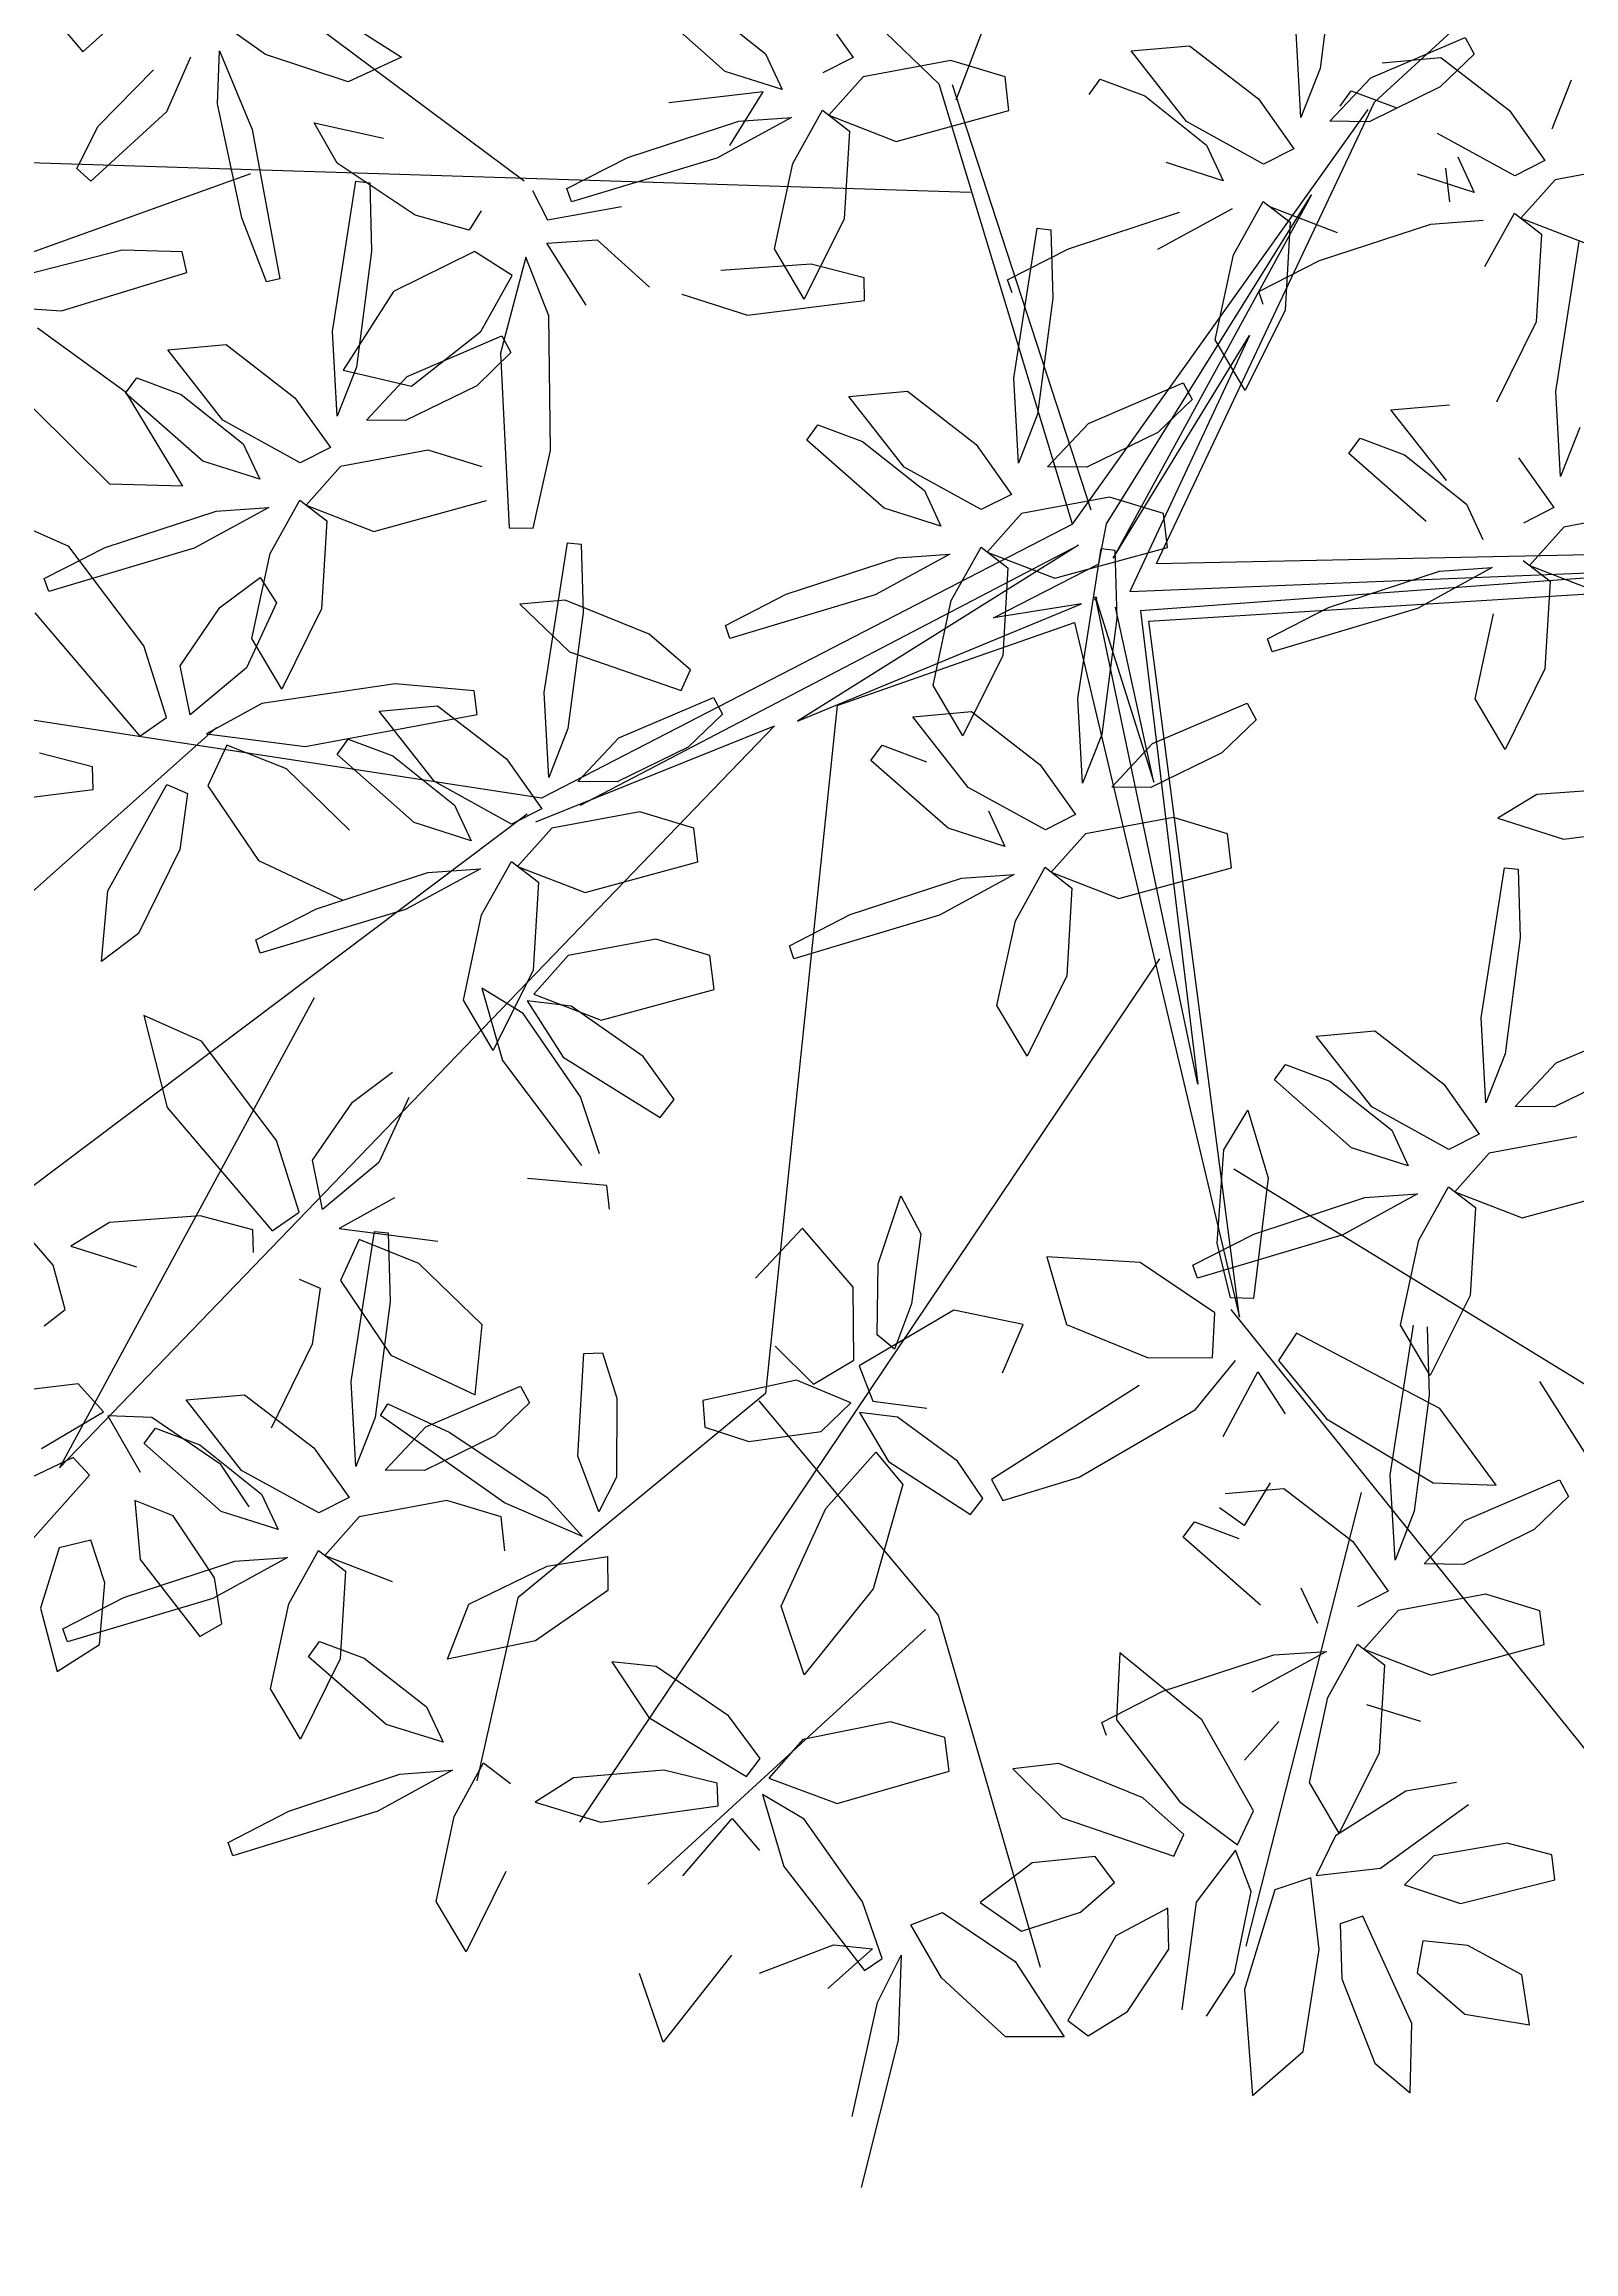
# Model space of a CAD drawing. Header units: inches. Extents: x -9985691 to 3643, y -3270716 to 4788.
# Drawn here: x -4987225.52 to -4987205.93, y -3264648.89 to -3264620.62 of the extents above; entities that cross this region are included whole.
import ezdxf

# ---------------------------------------------------------------- set-up
doc = ezdxf.new("R2010")
doc.units = ezdxf.units.IN
doc.header["$LTSCALE"] = 2
doc.header["$MEASUREMENT"] = 0
doc.header["$PDMODE"] = 34
doc.layers.get('0').update_dxf_attribs({"linetype": 'CONTINUOUS'})
doc.layers.get('DEFPOINTS').update_dxf_attribs({"color": 141, "linetype": 'CONTINUOUS'})
doc.layers.add('plants', color=105, linetype='CONTINUOUS', lineweight=18)
doc.styles.add('ROMANS', font='Romans.shx', dxfattribs={"width": 0.8})
doc.styles.get("Standard").update_dxf_attribs({"font": 'ARIALN.TTF'})
doc.dimstyles.new('8 SCALE', dxfattribs={"dimscale": 0, "dimtxt": 7, "dimasz": 6, "dimexe": 6, "dimexo": 2, "dimgap": 2, "dimtad": 1, "dimdec": 0, "dimzin": 0, "dimdsep": 46, "dimlunit": 4, "dimtxsty": 'ROMANS', "dimblk": 'DOTSMALL', "dimcen": 0, "dimdle": 7, "dimclrd": 8, "dimclre": 8, "dimclrt": 3, "dimadec": 0, "dimazin": 0, "dimtfac": 1, "dimtdec": 0, "dimtofl": 0, "dimtmove": 2, "dimatfit": 3, "dimfxl": 6, "dimfxlon": 1, "dimtolj": 1, "dimtzin": 0, "dimarcsym": 0})

# ---------------------------------------------------------------- blocks, each defined once
blk = doc.blocks.new('_DOTSMALL')
at = {"color": 0, "linetype": 'ByBlock', "const_width": 0.5}
blk.add_lwpolyline([(-0.0625, 0, 1), (0.0625, 0, 1)], format="xyb", close=True, dxfattribs=at)
blk = doc.blocks.new('*D550')
at = {"color": 8, "lineweight": -2, "ltscale": 0.5, "transparency": 16777216}
for p, q in [((-4987182.665, -3264591.027), (-4987183.771, -3264579.078)), ((-4987176.248, -3264584.407), (-4987526.772, -3264616.858)), ((-4987519.249, -3264622.187), (-4987520.355, -3264610.238))]:
    blk.add_line(p, q, dxfattribs=at)
at = {"layer": 'DEFPOINTS', "color": 0, "ltscale": 0.5, "transparency": 16777216}
for p in [(-4987181.916, -3264599.121), (-4987519.802, -3264616.212), (-4987518.5, -3264630.281)]:
    blk.add_point(p, dxfattribs=at)
at = {"color": 8, "lineweight": -2, "ltscale": 0.5, "transparency": 16777216, "xscale": 6, "yscale": 6, "zscale": 6}
for p, rotation in [((-4987183.218, -3264585.052), 5.289234479623595), ((-4987519.802, -3264616.212), 185.2892344796236)]:
    blk.add_blockref('_DOTSMALL', p, dxfattribs=dict(at, rotation=rotation))
at = {"color": 3, "ltscale": 0.5, "transparency": 16777216, "insert": (-4987352.079, -3264594.492), "char_height": 7, "attachment_point": 5, "rotation": 5.2892, "style": 'ROMANS'}
blk.add_mtext('\\A1;28\'-2"', dxfattribs=at)
blk = doc.blocks.new('Planta(planta)002')
at = {"color": 44}
for p, q in [((-0.2062, 0.2771), (-0.1155, 0.7575)), ((-0.1796, 0.482), (-0.2489, 0.7319)), ((-0.265, 0.3283), (-0.3237, 0.6998)), ((-0.2917, 0.45), (-0.5212, 0.5717)), ((-0.4998, 0.3219), (-0.6066, 0.4949)), ((-0.265, 0.3347), (-0.0127, 0.0381)), ((-0.0408, 0.008), (-0.265, 0.3347)), ((-0.5105, 0.3219), (-0.7187, 0.3027)), ((-0.4785, 0.1682), (-0.4998, 0.3219)), ((-0.0127, 0.0381), (0.2261, 0.2707)), ((0.231, 0.2617), (-0.0114, 0.0308)), ((-0.0076, 0.0192), (0.231, 0.2617)), ((0.0139, 0.0198), (0.2426, 0.2618)), ((-0.1475, 0.1682), (-0.7187, 0.2514)), ((-0.1847, 0.2308), (-0.0231, 0.0078)), ((-0.0114, 0.0308), (-0.1847, 0.2308)), ((-0.6493, 0.1425), (-0.74, 0.1938)), ((-0.4731, 0.1682), (-0.6493, 0.1425)), ((-0.1635, -0.0586), (-0.4731, 0.1682)), ((-0.077, 0.1001), (-0.0192, 0.0192)), ((-0.0231, 0.0078), (-0.077, 0.1001)), ((0.1424, -0.027), (-0.0076, 0.0192)), ((0.0139, 0.0198), (0.2849, -0.0624)), ((-0.1847, -0.0692), (-0.0306, 0.0039)), ((-0.1635, -0.0586), (-0.0408, 0.008)), ((-0.0306, 0.0039), (-0.0692, -0.027)), ((0.2233, -0.0539), (0, 0)), ((0, 0), (0.1424, -0.027)), ((-0.0692, -0.027), (-0.0076, -0.0039)), ((-0.0076, -0.0039), (0.0116, -0.0155)), ((-0.3001, -0.1271), (-0.0076, -0.0192)), ((-0.0076, -0.0192), (-0.1847, -0.0692)), ((0.0116, -0.0155), (0.2233, -0.0539)), ((-0.0011, -0.0294), (-0.3118, -0.1458)), ((-0.0011, -0.0294), (0.2795, -0.0624)), ((-0.0011, -0.0294), (0.13, -0.2482)), ((0.0116, -0.027), (0.1348, -0.2425)), ((0.2849, -0.0624), (0.4984, -0.0432)), ((-0.7667, -0.0945), (-0.1951, -0.0769)), ((-0.3237, -0.1393), (-0.1951, -0.0769)), ((-0.4785, -0.1649), (-0.7667, -0.0945)), ((-0.3237, -0.1457), (-0.724, -0.2226)), ((-0.3118, -0.1458), (-0.5532, -0.5108)), ((0.0972, -0.1949), (-0.3077, -0.671)), ((0.13, -0.2354), (0.6211, -0.4276)), ((0.13, -0.2482), (0.1461, -0.7414)), ((-0.4038, -0.3058), (-0.7027, -0.3379)), ((-0.0644, -0.3828), (-0.0995, -0.7478)), ((-0.1635, -0.498), (-0.4038, -0.6261))]:
    blk.add_line(p, q, dxfattribs=at)
at = {"color": 60}
for p, q in [((-0.4676, 0.6872), (-0.4478, 0.7177)), ((-0.4478, 0.7177), (-0.4302, 0.696)), ((-0.5213, 0.6684), (-0.5203, 0.6939)), ((-0.5203, 0.6939), (-0.4912, 0.6689)), ((-0.4684, 0.6521), (-0.4676, 0.6872)), ((-0.4302, 0.696), (-0.4382, 0.6627)), ((-0.4237, 0.6441), (-0.3788, 0.6742)), ((-0.3788, 0.6742), (-0.3696, 0.6636)), ((-0.4989, 0.6233), (-0.5213, 0.6684)), ((-0.4912, 0.6689), (-0.4653, 0.6086)), ((-0.4382, 0.6627), (-0.4531, 0.6426)), ((-0.3696, 0.6636), (-0.3814, 0.6408)), ((-0.4531, 0.6426), (-0.4684, 0.6521)), ((-0.4369, 0.6141), (-0.4237, 0.6441)), ((-0.3814, 0.6408), (-0.4141, 0.6153)), ((-0.5802, 0.63), (-0.5432, 0.6346)), ((-0.5396, 0.5873), (-0.5802, 0.63)), ((-0.5432, 0.6346), (-0.4952, 0.6031)), ((-0.4769, 0.6022), (-0.4989, 0.6233)), ((-0.4141, 0.6153), (-0.4369, 0.6141)), ((-0.4952, 0.6031), (-0.4689, 0.5729)), ((-0.4653, 0.6086), (-0.4769, 0.6022)), ((-0.439, 0.5981), (-0.38, 0.6106)), ((-0.466, 0.5742), (-0.439, 0.5981)), ((-0.3755, 0.5973), (-0.3979, 0.5798)), ((-0.5647, 0.5815), (-0.5366, 0.5772)), ((-0.4872, 0.5626), (-0.5396, 0.5873)), ((-0.5366, 0.5772), (-0.4969, 0.5535)), ((-0.3979, 0.5798), (-0.4425, 0.5674)), ((-0.3407, 0.547), (-0.286, 0.5819)), ((-0.286, 0.5819), (-0.2737, 0.5677)), ((-0.5216, 0.5349), (-0.5713, 0.5691)), ((-0.4689, 0.5729), (-0.4872, 0.5626)), ((-0.4425, 0.5674), (-0.466, 0.5742)), ((-0.4399, 0.568), (-0.4302, 0.5369)), ((-0.392, 0.5545), (-0.4399, 0.568)), ((-0.2737, 0.5677), (-0.287, 0.5393)), ((-0.4969, 0.5535), (-0.4857, 0.5317)), ((-0.3539, 0.5239), (-0.392, 0.5545)), ((-0.3637, 0.5599), (-0.377, 0.5315)), ((-0.6182, 0.5262), (-0.6169, 0.5402)), ((-0.6169, 0.5402), (-0.5922, 0.5473)), ((-0.5922, 0.5473), (-0.5512, 0.5411)), ((-0.5512, 0.5411), (-0.5347, 0.5254)), ((-0.3551, 0.5095), (-0.3407, 0.547)), ((-0.287, 0.5393), (-0.3265, 0.5093)), ((-0.6263, 0.5307), (-0.6482, 0.5066)), ((-0.6136, 0.4826), (-0.6263, 0.5307)), ((-0.4857, 0.5317), (-0.5216, 0.5349)), ((-0.4865, 0.4907), (-0.4827, 0.5305)), ((-0.4827, 0.5305), (-0.4627, 0.5244)), ((-0.4302, 0.5369), (-0.3884, 0.5128)), ((-0.2424, 0.5351), (-0.2832, 0.5189)), ((-0.2645, 0.5032), (-0.2126, 0.527)), ((-0.2161, 0.5369), (-0.2424, 0.5351)), ((-0.2126, 0.527), (-0.2161, 0.5369)), ((-0.5655, 0.5143), (-0.6182, 0.5262)), ((-0.5347, 0.5254), (-0.5655, 0.5143)), ((-0.4627, 0.5244), (-0.4445, 0.4693)), ((-0.3554, 0.5051), (-0.3539, 0.5239)), ((-0.2832, 0.5189), (-0.2976, 0.5026)), ((-0.6896, 0.4637), (-0.7639, 0.5035)), ((-0.6482, 0.5066), (-0.6477, 0.4583)), ((-0.537, 0.4483), (-0.5111, 0.5086)), ((-0.5111, 0.5086), (-0.4985, 0.5046)), ((-0.4985, 0.5046), (-0.4987, 0.4741)), ((-0.3884, 0.5128), (-0.3554, 0.5051)), ((-0.3265, 0.5093), (-0.3551, 0.5095)), ((-0.2976, 0.5026), (-0.2645, 0.5032)), ((-0.2609, 0.476), (-0.2384, 0.5028)), ((-0.2384, 0.5028), (-0.2279, 0.4512)), ((-0.5987, 0.4739), (-0.569, 0.491)), ((-0.569, 0.491), (-0.5441, 0.494)), ((-0.5441, 0.494), (-0.5406, 0.4764)), ((-0.4764, 0.4342), (-0.4865, 0.4907)), ((-0.4165, 0.5016), (-0.4452, 0.5018)), ((-0.37, 0.495), (-0.4145, 0.4795)), ((-0.3911, 0.4747), (-0.37, 0.495)), ((-0.3223, 0.498), (-0.34, 0.4912)), ((-0.315, 0.4649), (-0.3223, 0.498)), ((-0.6205, 0.4343), (-0.6136, 0.4826)), ((-0.3534, 0.4607), (-0.3618, 0.4808)), ((-0.3069, 0.4892), (-0.2738, 0.4556)), ((-0.2796, 0.4788), (-0.3069, 0.4892)), ((-0.2263, 0.4418), (-0.2796, 0.4788)), ((-0.7381, 0.4732), (-0.6817, 0.4412)), ((-0.6023, 0.4462), (-0.5987, 0.4739)), ((-0.5406, 0.4764), (-0.5666, 0.4528)), ((-0.4987, 0.4741), (-0.5159, 0.4268)), ((-0.4445, 0.4693), (-0.4476, 0.4105)), ((-0.4474, 0.4426), (-0.3911, 0.4747)), ((-0.2744, 0.4083), (-0.2609, 0.476)), ((-0.6535, 0.4333), (-0.6896, 0.4637)), ((-0.6477, 0.4583), (-0.6374, 0.426)), ((-0.3189, 0.4167), (-0.315, 0.4649)), ((-0.2738, 0.4556), (-0.2034, 0.4093)), ((-0.6817, 0.4412), (-0.6535, 0.4333)), ((-0.5666, 0.4528), (-0.6023, 0.4462)), ((-0.5352, 0.4099), (-0.537, 0.4483)), ((-0.4829, 0.4291), (-0.4474, 0.4426)), ((-0.3756, 0.4506), (-0.3764, 0.3935)), ((-0.2279, 0.4512), (-0.2503, 0.3642)), ((-0.1989, 0.4155), (-0.2263, 0.4418)), ((-0.1187, 0.414), (-0.0641, 0.449)), ((-0.6374, 0.426), (-0.6205, 0.4343)), ((-0.4866, 0.4359), (-0.4829, 0.4291)), ((-0.4476, 0.4105), (-0.4764, 0.4342)), ((-0.2179, 0.435), (-0.2083, 0.4039)), ((-0.17, 0.4215), (-0.2179, 0.435)), ((-0.6616, 0.4191), (-0.6945, 0.4155)), ((-0.6745, 0.4016), (-0.6616, 0.4191)), ((-0.6734, 0.4238), (-0.6619, 0.4268)), ((-0.6607, 0.3521), (-0.6734, 0.4238)), ((-0.6619, 0.4268), (-0.6459, 0.3975)), ((-0.5159, 0.4268), (-0.5352, 0.4099)), ((-0.3659, 0.3924), (-0.3562, 0.417)), ((-0.3428, 0.3946), (-0.3189, 0.4167)), ((-0.1319, 0.3909), (-0.17, 0.4215)), ((-0.349, 0.4143), (-0.3509, 0.3976)), ((-0.3217, 0.409), (-0.349, 0.4143)), ((-0.2683, 0.3669), (-0.2744, 0.4083)), ((-0.1332, 0.3765), (-0.1187, 0.414)), ((-0.0651, 0.4063), (-0.1045, 0.3763)), ((-0.7136, 0.3817), (-0.6745, 0.4016)), ((-0.6459, 0.3975), (-0.6337, 0.3428)), ((-0.3764, 0.3935), (-0.3659, 0.3924)), ((-0.2083, 0.4039), (-0.1665, 0.3798)), ((-0.615, 0.3504), (-0.5599, 0.3845)), ((-0.5599, 0.3845), (-0.5477, 0.3701)), ((-0.2807, 0.3626), (-0.2877, 0.3896)), ((-0.1665, 0.3798), (-0.1334, 0.3721)), ((-0.1334, 0.3721), (-0.1319, 0.3909)), ((-0.0612, 0.3859), (-0.0757, 0.3696)), ((-0.7779, 0.3679), (-0.7585, 0.3326)), ((-0.7166, 0.3635), (-0.7779, 0.3679)), ((-0.5477, 0.3701), (-0.5615, 0.3419)), ((-0.3202, 0.3724), (-0.2807, 0.3626)), ((-0.1045, 0.3763), (-0.1332, 0.3765)), ((-0.2503, 0.3642), (-0.2683, 0.3669)), ((-0.148, 0.362), (-0.1926, 0.3465)), ((-0.1691, 0.3417), (-0.148, 0.362)), ((-0.118, 0.3583), (-0.1292, 0.3107)), ((-0.1004, 0.365), (-0.118, 0.3583)), ((-0.0931, 0.3319), (-0.1004, 0.365)), ((-0.085, 0.3562), (-0.0518, 0.3226)), ((-0.0576, 0.3459), (-0.085, 0.3562)), ((-0.6391, 0.3163), (-0.6607, 0.3521)), ((-0.63, 0.313), (-0.615, 0.3504)), ((-0.3906, 0.3284), (-0.3194, 0.351)), ((-0.3194, 0.351), (-0.2843, 0.3491)), ((-0.1926, 0.3465), (-0.2647, 0.3029)), ((-0.1399, 0.3478), (-0.1536, 0.3176)), ((-0.1314, 0.3277), (-0.1399, 0.3478)), ((-0.0044, 0.3088), (-0.0576, 0.3459)), ((-0.6603, 0.3129), (-0.6631, 0.336)), ((-0.6337, 0.3428), (-0.6391, 0.3163)), ((-0.5615, 0.3419), (-0.6014, 0.3124)), ((-0.3158, 0.3123), (-0.2917, 0.3387)), ((-0.2917, 0.3387), (-0.2724, 0.3229)), ((-0.2522, 0.3335), (-0.2604, 0.3239)), ((-0.1969, 0.2946), (-0.2522, 0.3335)), ((-0.2255, 0.3096), (-0.1691, 0.3417)), ((-0.0969, 0.2837), (-0.0931, 0.3319)), ((-0.4285, 0.3057), (-0.3906, 0.3284)), ((-0.3305, 0.3189), (-0.4241, 0.2932)), ((-0.2724, 0.3229), (-0.2795, 0.2734)), ((-0.2604, 0.3239), (-0.2429, 0.298)), ((-0.1343, 0.284), (-0.1314, 0.3277)), ((-0.7021, 0.3139), (-0.6603, 0.3129)), ((-0.6014, 0.3124), (-0.63, 0.313)), ((-0.3324, 0.2663), (-0.3158, 0.3123)), ((-0.261, 0.2961), (-0.2255, 0.3096)), ((0.0231, 0.2825), (-0.0044, 0.3088)), ((-0.7106, 0.2602), (-0.6603, 0.3023)), ((-0.6603, 0.3023), (-0.6514, 0.2935)), ((-0.6498, 0.241), (-0.6376, 0.3032)), ((-0.6376, 0.3032), (-0.6251, 0.302)), ((-0.6251, 0.302), (-0.6193, 0.2731)), ((-0.4552, 0.2442), (-0.4464, 0.2975)), ((-0.4464, 0.2975), (-0.4352, 0.2968)), ((-0.4352, 0.2968), (-0.4292, 0.2724)), ((-0.4241, 0.2932), (-0.4285, 0.3057)), ((-0.2647, 0.3029), (-0.261, 0.2961)), ((-0.2429, 0.298), (-0.202, 0.266)), ((-0.1767, 0.261), (-0.1969, 0.2946)), ((-0.6514, 0.2935), (-0.6658, 0.2668)), ((-0.5744, 0.2889), (-0.5546, 0.2539)), ((-0.5132, 0.2853), (-0.5744, 0.2889)), ((-0.4592, 0.2586), (-0.5132, 0.2853)), ((-0.6193, 0.2731), (-0.6261, 0.2249)), ((-0.4292, 0.2724), (-0.4336, 0.2312)), ((-0.2795, 0.2734), (-0.312, 0.2331)), ((-0.7269, 0.2257), (-0.7106, 0.2602)), ((-0.6658, 0.2668), (-0.7026, 0.2324)), ((-0.4561, 0.2355), (-0.4592, 0.2586)), ((-0.3762, 0.258), (-0.3487, 0.2484)), ((-0.312, 0.2331), (-0.3324, 0.2663)), ((-0.202, 0.266), (-0.1767, 0.261)), ((-0.8142, 0.2532), (-0.8047, 0.222)), ((-0.7664, 0.2394), (-0.8142, 0.2532)), ((-0.5546, 0.2539), (-0.4979, 0.2359)), ((-0.3487, 0.2484), (-0.3686, 0.2146)), ((-0.6406, 0.205), (-0.6498, 0.241)), ((-0.4979, 0.2359), (-0.4561, 0.2355)), ((-0.4459, 0.2139), (-0.4552, 0.2442)), ((-0.4363, 0.2152), (-0.4189, 0.24)), ((-0.8047, 0.222), (-0.7631, 0.1977)), ((-0.7026, 0.2324), (-0.7269, 0.2257)), ((-0.6261, 0.2249), (-0.6406, 0.205)), ((-0.4336, 0.2312), (-0.4459, 0.2139)), ((-0.7301, 0.1898), (-0.7285, 0.2086)), ((-0.4268, 0.1965), (-0.4363, 0.2152)), ((-0.3686, 0.2146), (-0.4268, 0.1965)), ((-0.7631, 0.1977), (-0.7301, 0.1898)), ((-0.4991, 0.1792), (-0.468, 0.2052)), ((-0.468, 0.2052), (-0.4451, 0.2067)), ((-0.4451, 0.2067), (-0.4561, 0.176)), ((-0.4068, 0.2047), (-0.4074, 0.1923)), ((-0.3817, 0.1948), (-0.4068, 0.2047)), ((-0.4514, 0.1845), (-0.4265, 0.1921)), ((-0.45, 0.1545), (-0.4514, 0.1845)), ((-0.4265, 0.1921), (-0.3967, 0.1646)), ((-0.4074, 0.1923), (-0.3778, 0.1663)), ((-0.3495, 0.1725), (-0.3817, 0.1948)), ((-0.7447, 0.1798), (-0.7893, 0.1645)), ((-0.7659, 0.1596), (-0.7447, 0.1798)), ((-0.6129, 0.1767), (-0.6605, 0.1657)), ((-0.599, 0.1639), (-0.6129, 0.1767)), ((-0.5094, 0.1558), (-0.4991, 0.1792)), ((-0.4561, 0.176), (-0.4993, 0.1451)), ((-0.3413, 0.1502), (-0.3495, 0.1725)), ((-0.7893, 0.1645), (-0.8617, 0.1213)), ((-0.8224, 0.1278), (-0.7659, 0.1596)), ((-0.7366, 0.1656), (-0.7506, 0.1355)), ((-0.7283, 0.1455), (-0.7366, 0.1656)), ((-0.6605, 0.1657), (-0.7007, 0.1364)), ((-0.6255, 0.1427), (-0.599, 0.1639)), ((-0.3967, 0.1646), (-0.3914, 0.1218)), ((-0.3778, 0.1663), (-0.3413, 0.1502)), ((-0.4993, 0.1451), (-0.5094, 0.1558)), ((-0.2369, 0.1501), (-0.2273, 0.1189)), ((-0.189, 0.1365), (-0.2369, 0.1501)), ((-0.7506, 0.1355), (-0.7517, 0.0784)), ((-0.7314, 0.1017), (-0.7283, 0.1455)), ((-0.7007, 0.1364), (-0.6703, 0.1247)), ((-0.6703, 0.1247), (-0.6255, 0.1427)), ((-0.6001, 0.1462), (-0.6154, 0.1016)), ((-0.5972, 0.1171), (-0.6001, 0.1462)), ((-0.5839, 0.1438), (-0.5687, 0.1144)), ((-0.5629, 0.1381), (-0.5839, 0.1438)), ((-0.5303, 0.1088), (-0.5629, 0.1381)), ((-0.858, 0.1145), (-0.8224, 0.1278)), ((-0.8617, 0.1213), (-0.858, 0.1145)), ((-0.6348, 0.1196), (-0.6224, 0.1054)), ((-0.6068, 0.0529), (-0.5972, 0.1171)), ((-0.5687, 0.1144), (-0.5243, 0.0785)), ((-0.3914, 0.1218), (-0.4294, 0.1211)), ((-0.2273, 0.1189), (-0.1855, 0.0948)), ((-0.7886, 0.1057), (-0.779, 0.0746)), ((-0.7407, 0.0922), (-0.7886, 0.1057)), ((-0.7412, 0.0772), (-0.7314, 0.1017)), ((-0.6224, 0.1054), (-0.6358, 0.077)), ((-0.6154, 0.1016), (-0.6257, 0.018)), ((-0.517, 0.086), (-0.5303, 0.1088)), ((-0.7027, 0.0616), (-0.7407, 0.0922)), ((-0.5243, 0.0785), (-0.517, 0.086)), ((-0.779, 0.0746), (-0.7372, 0.0505)), ((-0.7517, 0.0784), (-0.7412, 0.0772)), ((-0.7039, 0.0472), (-0.6894, 0.0847)), ((-0.6358, 0.077), (-0.6753, 0.047)), ((-0.5649, 0.0746), (-0.5912, 0.0728)), ((-0.5614, 0.0647), (-0.5649, 0.0746)), ((-0.7042, 0.0428), (-0.7027, 0.0616)), ((-0.5912, 0.0728), (-0.6319, 0.0566)), ((-0.6133, 0.0409), (-0.5614, 0.0647)), ((-0.2116, 0.0615), (-0.2837, 0.0179)), ((-0.7372, 0.0505), (-0.7042, 0.0428)), ((-0.6319, 0.0566), (-0.6464, 0.0403)), ((-0.6181, 0.0167), (-0.6068, 0.0529)), ((-0.597, -0.0002), (-0.5818, 0.0493)), ((-0.5818, 0.0493), (-0.5505, 0.0261)), ((-0.2445, 0.0246), (-0.1881, 0.0568)), ((-0.6753, 0.047), (-0.7039, 0.0472)), ((-0.6464, 0.0403), (-0.6133, 0.0409)), ((-0.7838, 0.0261), (-0.7704, 0.0303)), ((-0.7744, -0.0272), (-0.7838, 0.0261)), ((-0.7704, 0.0303), (-0.7543, 0.0102)), ((-0.7187, 0.0327), (-0.7633, 0.0172)), ((-0.7398, 0.0124), (-0.7187, 0.0327)), ((-0.6887, 0.0289), (-0.7, -0.0186)), ((-0.6711, 0.0357), (-0.6887, 0.0289)), ((-0.6638, 0.0026), (-0.6711, 0.0357)), ((-0.6557, 0.0269), (-0.6226, -0.0067)), ((-0.6284, 0.0165), (-0.6557, 0.0269)), ((-0.5505, 0.0261), (-0.5488, -0.0228)), ((-0.4467, 0.0254), (-0.4733, -0.0098)), ((-0.4554, 0.0354), (-0.4467, 0.0254)), ((-0.28, 0.0112), (-0.2445, 0.0246)), ((-0.7633, 0.0172), (-0.8354, -0.0264)), ((-0.7962, -0.0197), (-0.7398, 0.0124)), ((-0.7106, 0.0185), (-0.7244, -0.0117)), ((-0.7022, -0.0016), (-0.7106, 0.0185)), ((-0.5751, -0.0205), (-0.6284, 0.0165)), ((-0.6257, 0.018), (-0.6181, 0.0167)), ((-0.4102, -0.0403), (-0.3988, 0.0221)), ((-0.3988, 0.0221), (-0.3863, 0.0211)), ((-0.3863, 0.0211), (-0.3801, -0.0077)), ((-0.2837, 0.0179), (-0.28, 0.0112)), ((-0.7543, 0.0102), (-0.7442, -0.0299)), ((-0.6677, -0.0456), (-0.6638, 0.0026)), ((-0.4342, -0.064), (-0.4479, 0.0075)), ((-0.4364, 0.0106), (-0.4201, -0.0185)), ((-0.8514, -0.0195), (-0.8245, -0.0122)), ((-0.8245, -0.0122), (-0.7972, -0.0329)), ((-0.7244, -0.0117), (-0.7252, -0.0688)), ((-0.7121, -0.0019), (-0.7052, -0.0294)), ((-0.705, -0.0453), (-0.7022, -0.0016)), ((-0.6226, -0.0067), (-0.5522, -0.053)), ((-0.585, -0.0488), (-0.597, -0.0002)), ((-0.3801, -0.0077), (-0.3862, -0.0561)), ((-0.3807, -0.0385), (-0.3261, -0.0035)), ((-0.3261, -0.0035), (-0.3137, -0.0178)), ((-0.8315, -0.05), (-0.8514, -0.0195)), ((-0.8317, -0.0332), (-0.7962, -0.0197)), ((-0.7, -0.0186), (-0.6916, -0.0677)), ((-0.6217, -0.0367), (-0.6716, -0.0223)), ((-0.5477, -0.0468), (-0.5751, -0.0205)), ((-0.5642, -0.0687), (-0.5326, -0.0234)), ((-0.5488, -0.0228), (-0.5612, -0.0562)), ((-0.4201, -0.0185), (-0.4071, -0.073)), ((-0.3137, -0.0178), (-0.3271, -0.0462)), ((-0.8354, -0.0264), (-0.8317, -0.0332)), ((-0.7972, -0.0329), (-0.7848, -0.0547)), ((-0.7522, -0.0513), (-0.7744, -0.0272)), ((-0.7442, -0.0299), (-0.7522, -0.0513)), ((-0.7052, -0.0294), (-0.7117, -0.0752)), ((-0.5958, -0.0542), (-0.6217, -0.0367)), ((-0.7147, -0.0699), (-0.705, -0.0453)), ((-0.6916, -0.0677), (-0.6677, -0.0456)), ((-0.5612, -0.0562), (-0.585, -0.0488)), ((-0.5522, -0.053), (-0.5477, -0.0468)), ((-0.4005, -0.0761), (-0.4102, -0.0403)), ((-0.3952, -0.076), (-0.3807, -0.0385)), ((-0.3271, -0.0462), (-0.3666, -0.0762)), ((-0.7997, -0.0648), (-0.8315, -0.05)), ((-0.7848, -0.0547), (-0.7997, -0.0648)), ((-0.7275, -0.094), (-0.7384, -0.0597)), ((-0.5998, -0.0662), (-0.5958, -0.0542)), ((-0.531, -0.0573), (-0.5642, -0.0687)), ((-0.3862, -0.0561), (-0.4005, -0.0761)), ((-0.3343, -0.0926), (-0.2797, -0.0577)), ((-0.7252, -0.0688), (-0.7147, -0.0699)), ((-0.4121, -0.0996), (-0.4342, -0.064)), ((-0.4335, -0.0716), (-0.4239, -0.1027)), ((-0.3856, -0.0852), (-0.4335, -0.0716)), ((-0.4071, -0.073), (-0.4121, -0.0996)), ((-0.8242, -0.0789), (-0.7586, -0.0795)), ((-0.7586, -0.0795), (-0.7574, -0.0927)), ((-0.7117, -0.0752), (-0.7275, -0.094)), ((-0.5222, -0.0769), (-0.5625, -0.0825)), ((-0.5625, -0.0825), (-0.546, -0.105)), ((-0.4843, -0.0888), (-0.5222, -0.0769)), ((-0.3666, -0.0762), (-0.3952, -0.076)), ((-0.3475, -0.1157), (-0.3856, -0.0852)), ((-0.7574, -0.0927), (-0.7856, -0.1043)), ((-0.7656, -0.1091), (-0.7274, -0.0972)), ((-0.7274, -0.0972), (-0.7253, -0.1181)), ((-0.6059, -0.0949), (-0.5968, -0.1036)), ((-0.5901, -0.0953), (-0.5724, -0.0912)), ((-0.5784, -0.1845), (-0.5901, -0.0953)), ((-0.5724, -0.0912), (-0.5513, -0.1273)), ((-0.3488, -0.1301), (-0.3343, -0.0926)), ((-0.5968, -0.1036), (-0.6108, -0.1305)), ((-0.546, -0.105), (-0.5072, -0.1103)), ((-0.5072, -0.1103), (-0.4799, -0.105)), ((-0.4239, -0.1027), (-0.3821, -0.1269)), ((-0.2807, -0.1003), (-0.3202, -0.1303)), ((-0.7253, -0.1181), (-0.769, -0.1561)), ((-0.3491, -0.1345), (-0.3475, -0.1157)), ((-0.2768, -0.1207), (-0.2913, -0.137)), ((-0.6108, -0.1305), (-0.6472, -0.1653)), ((-0.5513, -0.1273), (-0.5385, -0.1951)), ((-0.3821, -0.1269), (-0.3491, -0.1345)), ((-0.3202, -0.1303), (-0.3488, -0.1301)), ((-0.6714, -0.1724), (-0.6555, -0.1377)), ((-0.3636, -0.1446), (-0.4082, -0.1602)), ((-0.3847, -0.1649), (-0.3636, -0.1446)), ((-0.316, -0.1416), (-0.3336, -0.1484)), ((-0.3087, -0.1748), (-0.316, -0.1416)), ((-0.7141, -0.1538), (-0.6996, -0.1512)), ((-0.6996, -0.1512), (-0.6857, -0.1726)), ((-0.3555, -0.1588), (-0.3692, -0.189)), ((-0.347, -0.1789), (-0.3555, -0.1588)), ((-0.3336, -0.1484), (-0.3448, -0.1959)), ((-0.2733, -0.1608), (-0.3006, -0.1504)), ((-0.6472, -0.1653), (-0.6714, -0.1724)), ((-0.4082, -0.1602), (-0.4803, -0.2037)), ((-0.4411, -0.197), (-0.3847, -0.1649)), ((-0.6857, -0.1726), (-0.6808, -0.2129)), ((-0.3499, -0.2227), (-0.347, -0.1789)), ((-0.3125, -0.2229), (-0.3087, -0.1748)), ((-0.5494, -0.2284), (-0.5784, -0.1845)), ((-0.5385, -0.1951), (-0.5494, -0.2284)), ((-0.4429, -0.239), (-0.4278, -0.1895)), ((-0.3692, -0.189), (-0.37, -0.2461)), ((-0.3448, -0.1959), (-0.3365, -0.245)), ((-0.4803, -0.2037), (-0.4766, -0.2105)), ((-0.4766, -0.2105), (-0.4411, -0.197)), ((-0.3786, -0.2622), (-0.3014, -0.2034)), ((-0.3014, -0.2034), (-0.2927, -0.2134)), ((-0.3965, -0.2127), (-0.3947, -0.2616)), ((-0.2927, -0.2134), (-0.3193, -0.2486)), ((-0.3596, -0.2472), (-0.3499, -0.2227)), ((-0.3365, -0.245), (-0.3125, -0.2229)), ((-0.431, -0.2876), (-0.4429, -0.239)), ((-0.3193, -0.2486), (-0.377, -0.2961)), ((-0.37, -0.2461), (-0.3596, -0.2472)), ((-0.5176, -0.2611), (-0.543, -0.2659)), ((-0.543, -0.2659), (-0.5116, -0.2896)), ((-0.4677, -0.2755), (-0.5176, -0.2611)), ((-0.4101, -0.3075), (-0.3786, -0.2622)), ((-0.3947, -0.2616), (-0.4072, -0.295)), ((-0.4418, -0.293), (-0.4677, -0.2755)), ((-0.5116, -0.2896), (-0.4458, -0.305)), ((-0.4458, -0.305), (-0.4418, -0.293)), ((-0.4072, -0.295), (-0.431, -0.2876)), ((-0.3638, -0.2932), (-0.3541, -0.3244)), ((-0.3159, -0.3068), (-0.3638, -0.2932)), ((-0.377, -0.2961), (-0.4101, -0.3075)), ((-0.3682, -0.3157), (-0.4085, -0.3213)), ((-0.3303, -0.3276), (-0.3682, -0.3157)), ((-0.4361, -0.3341), (-0.4184, -0.33)), ((-0.4184, -0.33), (-0.3973, -0.3661)), ((-0.4085, -0.3213), (-0.392, -0.3437)), ((-0.3541, -0.3244), (-0.3123, -0.3485)), ((-0.3259, -0.3438), (-0.3303, -0.3276)), ((-0.525, -0.3762), (-0.4754, -0.3334)), ((-0.4663, -0.3421), (-0.4803, -0.369)), ((-0.4754, -0.3334), (-0.4663, -0.3421)), ((-0.4244, -0.4232), (-0.4361, -0.3341)), ((-0.392, -0.3437), (-0.3532, -0.3491)), ((-0.3532, -0.3491), (-0.3259, -0.3438)), ((-0.3973, -0.3661), (-0.3845, -0.4339)), ((-0.2939, -0.3663), (-0.3384, -0.3818)), ((-0.315, -0.3865), (-0.2939, -0.3663)), ((-0.3384, -0.3818), (-0.4105, -0.4254)), ((-0.2857, -0.3805), (-0.2995, -0.4106))]:
    blk.add_line(p, q, dxfattribs=at)
at = {"color": 62}
for p, q in [((-0.0205, 0.4021), (-0.0612, 0.3859)), ((-0.0425, 0.3702), (0.0093, 0.394)), ((-0.0757, 0.3696), (-0.0425, 0.3702)), ((0.0523, 0.2898), (0.102, 0.3326)), ((-0.0518, 0.3226), (0.0185, 0.2763)), ((-0.1536, 0.3176), (-0.1544, 0.2606)), ((-0.1292, 0.3107), (-0.1209, 0.2616)), ((0.097, 0.297), (0.0607, 0.2622)), ((-0.144, 0.2595), (-0.1343, 0.284)), ((-0.1209, 0.2616), (-0.0969, 0.2837)), ((0.0185, 0.2763), (0.0231, 0.2825)), ((0.0365, 0.2551), (0.0523, 0.2898)), ((-0.1544, 0.2606), (-0.144, 0.2595)), ((0.0607, 0.2622), (0.0365, 0.2551)), ((0.0674, 0.2324), (0.0771, 0.2013)), ((0.1154, 0.2188), (0.0674, 0.2324)), ((0.1534, 0.1883), (0.1154, 0.2188)), ((0.1522, 0.1739), (0.1666, 0.2114)), ((0.0771, 0.2013), (0.1189, 0.1771)), ((0.2203, 0.2036), (0.1808, 0.1737)), ((0.1519, 0.1694), (0.1534, 0.1883)), ((0.1808, 0.1737), (0.1522, 0.1739)), ((-0.1377, 0.1291), (-0.0831, 0.164)), ((-0.0831, 0.164), (-0.0707, 0.1497)), ((0.1374, 0.1593), (0.0928, 0.1438)), ((0.1163, 0.1391), (0.1374, 0.1593)), ((0.185, 0.1623), (0.1673, 0.1556)), ((0.1923, 0.1292), (0.185, 0.1623)), ((-0.0707, 0.1497), (-0.0841, 0.1213)), ((0.2004, 0.1535), (0.2335, 0.12)), ((0.2277, 0.1432), (0.2004, 0.1535)), ((-0.151, 0.1059), (-0.189, 0.1365)), ((0.0928, 0.1438), (0.0207, 0.1002)), ((0.0599, 0.1069), (0.1163, 0.1391)), ((0.1539, 0.1251), (0.1455, 0.1451)), ((-0.1522, 0.0915), (-0.1377, 0.1291)), ((-0.0841, 0.1213), (-0.1236, 0.0913)), ((-0.0395, 0.1172), (-0.0802, 0.1009)), ((-0.0132, 0.119), (-0.0395, 0.1172)), ((-0.0097, 0.109), (-0.0132, 0.119)), ((-0.1525, 0.0871), (-0.151, 0.1059)), ((-0.0802, 0.1009), (-0.0947, 0.0847)), ((-0.0616, 0.0852), (-0.0097, 0.109)), ((0.0207, 0.1002), (0.0244, 0.0935)), ((0.0244, 0.0935), (0.0599, 0.1069)), ((-0.1855, 0.0948), (-0.1525, 0.0871)), ((-0.1236, 0.0913), (-0.1522, 0.0915)), ((-0.167, 0.077), (-0.2116, 0.0615)), ((-0.1881, 0.0568), (-0.167, 0.077)), ((-0.1194, 0.08), (-0.137, 0.0733)), ((-0.1121, 0.0469), (-0.1194, 0.08)), ((-0.0947, 0.0847), (-0.0616, 0.0852)), ((-0.1589, 0.0628), (-0.1726, 0.0327)), ((-0.1504, 0.0428), (-0.1589, 0.0628)), ((-0.137, 0.0733), (-0.1483, 0.0258)), ((-0.104, 0.0712), (-0.0708, 0.0377)), ((-0.0767, 0.0609), (-0.104, 0.0712)), ((-0.0234, 0.0238), (-0.0767, 0.0609)), ((-0.1159, -0.0012), (-0.1121, 0.0469)), ((-0.0708, 0.0377), (-0.0005, -0.0087)), ((-0.1726, 0.0327), (-0.1735, -0.0244)), ((-0.1483, 0.0258), (-0.1399, -0.0233)), ((-0.0299, -0.0166), (0.0247, 0.0183)), ((0.004, -0.0024), (-0.0234, 0.0238)), ((0.0247, 0.0183), (0.0371, 0.004)), ((-0.1291, 0.0044), (-0.1195, -0.0267)), ((-0.0812, -0.0092), (-0.1291, 0.0044)), ((0.0371, 0.004), (0.0237, -0.0243)), ((-0.163, -0.0255), (-0.1533, -0.001)), ((-0.1399, -0.0233), (-0.1159, -0.0012)), ((-0.0432, -0.0397), (-0.0812, -0.0092)), ((-0.0005, -0.0087), (0.004, -0.0024)), ((-0.1735, -0.0244), (-0.163, -0.0255)), ((-0.0444, -0.0541), (-0.0299, -0.0166)), ((0.0237, -0.0243), (-0.0158, -0.0543)), ((-0.1195, -0.0267), (-0.0777, -0.0509)), ((0.0683, -0.0285), (0.0276, -0.0447)), ((0.0462, -0.0604), (0.0981, -0.0366)), ((0.0946, -0.0267), (0.0683, -0.0285)), ((0.0981, -0.0366), (0.0946, -0.0267)), ((-0.0447, -0.0585), (-0.0432, -0.0397)), ((0.0276, -0.0447), (0.0131, -0.061)), ((-0.2797, -0.0577), (-0.2673, -0.072)), ((-0.0777, -0.0509), (-0.0447, -0.0585)), ((-0.0158, -0.0543), (-0.0444, -0.0541)), ((0.0131, -0.061), (0.0462, -0.0604)), ((-0.2673, -0.072), (-0.2807, -0.1003)), ((-0.0592, -0.0687), (-0.1038, -0.0842)), ((-0.0803, -0.0889), (-0.0592, -0.0687)), ((-0.0292, -0.0724), (-0.0405, -0.1199)), ((-0.0116, -0.0656), (-0.0292, -0.0724)), ((-0.0043, -0.0988), (-0.0116, -0.0656)), ((-0.1038, -0.0842), (-0.1759, -0.1277)), ((-0.0511, -0.0828), (-0.0648, -0.113)), ((-0.0426, -0.1029), (-0.0511, -0.0828)), ((0.0038, -0.0744), (0.037, -0.108)), ((0.0311, -0.0848), (0.0038, -0.0744)), ((0.0844, -0.1218), (0.0311, -0.0848)), ((-0.1367, -0.1211), (-0.0803, -0.0889)), ((-0.2361, -0.1045), (-0.2768, -0.1207)), ((-0.2098, -0.1027), (-0.2361, -0.1045)), ((-0.2063, -0.1126), (-0.2098, -0.1027)), ((-0.0455, -0.1467), (-0.0426, -0.1029)), ((-0.0081, -0.1469), (-0.0043, -0.0988)), ((-0.2582, -0.1364), (-0.2063, -0.1126)), ((-0.1722, -0.1345), (-0.1367, -0.1211)), ((-0.0648, -0.113), (-0.0657, -0.1701)), ((-0.0405, -0.1199), (-0.0321, -0.169)), ((-0.2412, -0.1887), (-0.2154, -0.1284)), ((-0.2154, -0.1284), (-0.2034, -0.1323)), ((-0.2034, -0.1323), (-0.2042, -0.1626)), ((-0.1759, -0.1277), (-0.1722, -0.1345)), ((-0.2913, -0.137), (-0.2582, -0.1364)), ((-0.0552, -0.1712), (-0.0455, -0.1467)), ((-0.0321, -0.169), (-0.0081, -0.1469)), ((0.0714, -0.1404), (0.0751, -0.1472)), ((-0.3006, -0.1504), (-0.2674, -0.184)), ((-0.22, -0.1978), (-0.2733, -0.1608)), ((-0.2042, -0.1626), (-0.2215, -0.2099)), ((-0.0657, -0.1701), (-0.0552, -0.1712)), ((-0.2674, -0.184), (-0.1971, -0.2303)), ((-0.2401, -0.2269), (-0.2412, -0.1887)), ((-0.1926, -0.2241), (-0.22, -0.1978)), ((-0.0363, -0.241), (0.0133, -0.1983)), ((0.0224, -0.207), (0.0083, -0.2339)), ((0.0133, -0.1983), (0.0224, -0.207)), ((-0.2215, -0.2099), (-0.2401, -0.2269)), ((-0.1971, -0.2303), (-0.1926, -0.2241)), ((-0.0087, -0.2236), (0.001, -0.2547)), ((0.0393, -0.2371), (-0.0087, -0.2236)), ((-0.0522, -0.2758), (-0.0363, -0.241)), ((0.0083, -0.2339), (-0.028, -0.2687)), ((0.0773, -0.2677), (0.0393, -0.2371)), ((0.0761, -0.2821), (0.0905, -0.2446)), ((-0.2127, -0.2598), (-0.2039, -0.2498)), ((-0.2039, -0.2498), (-0.1655, -0.2716)), ((0.001, -0.2547), (0.0428, -0.2789)), ((-0.1441, -0.3285), (-0.2127, -0.2598)), ((0.0758, -0.2865), (0.0773, -0.2677)), ((-0.2646, -0.3142), (-0.2099, -0.2793)), ((-0.1655, -0.2716), (-0.1107, -0.3224)), ((0.0428, -0.2789), (0.0758, -0.2865)), ((-0.1976, -0.2936), (-0.2109, -0.322)), ((-0.2778, -0.3374), (-0.3159, -0.3068)), ((-0.279, -0.3518), (-0.2646, -0.3142)), ((-0.2109, -0.322), (-0.2504, -0.352)), ((-0.1663, -0.3261), (-0.2071, -0.3424)), ((-0.14, -0.3244), (-0.1663, -0.3261)), ((-0.1365, -0.3343), (-0.14, -0.3244)), ((-0.2793, -0.3562), (-0.2778, -0.3374)), ((-0.2071, -0.3424), (-0.2215, -0.3586)), ((-0.1884, -0.3581), (-0.1365, -0.3343)), ((-0.3123, -0.3485), (-0.2793, -0.3562)), ((-0.2504, -0.352), (-0.279, -0.3518)), ((-0.2097, -0.3869), (-0.1908, -0.3528)), ((-0.1908, -0.3528), (-0.1426, -0.3446)), ((-0.2462, -0.3633), (-0.2639, -0.37)), ((-0.239, -0.3964), (-0.2462, -0.3633)), ((-0.2215, -0.3586), (-0.1884, -0.3581)), ((-0.2639, -0.37), (-0.2751, -0.4176)), ((-0.2308, -0.3721), (-0.1977, -0.4056)), ((-0.2035, -0.3824), (-0.2308, -0.3721)), ((-0.112, -0.3771), (-0.1586, -0.3954)), ((-0.3713, -0.4187), (-0.315, -0.3865)), ((-0.2773, -0.4005), (-0.2857, -0.3805)), ((-0.1586, -0.3954), (-0.2097, -0.3869)), ((-0.1502, -0.4195), (-0.2035, -0.3824)), ((-0.2801, -0.4443), (-0.2773, -0.4005)), ((-0.2428, -0.4445), (-0.239, -0.3964)), ((-0.3174, -0.4097), (-0.3435, -0.4404)), ((-0.2997, -0.4685), (-0.3174, -0.4097)), ((-0.2995, -0.4106), (-0.3003, -0.4677)), ((-0.1977, -0.4056), (-0.1273, -0.452)), ((-0.1191, -0.415), (-0.1268, -0.4664)), ((-0.4105, -0.4254), (-0.4068, -0.4321)), ((-0.4068, -0.4321), (-0.3713, -0.4187)), ((-0.2751, -0.4176), (-0.2667, -0.4666)), ((-0.1228, -0.4457), (-0.1502, -0.4195)), ((-0.3845, -0.4339), (-0.3954, -0.4672)), ((-0.3435, -0.4404), (-0.3409, -0.4998)), ((-0.2898, -0.4688), (-0.2801, -0.4443)), ((-0.2667, -0.4666), (-0.2428, -0.4445)), ((-0.1957, -0.4469), (-0.202, -0.4513)), ((-0.202, -0.4513), (-0.1849, -0.4852)), ((-0.1447, -0.514), (-0.1957, -0.4469)), ((-0.1273, -0.452), (-0.1228, -0.4457)), ((-0.3063, -0.5283), (-0.2997, -0.4685)), ((-0.3003, -0.4677), (-0.2898, -0.4688)), ((-0.1268, -0.4664), (-0.1187, -0.4909)), ((-0.2904, -0.5248), (-0.2279, -0.4875)), ((-0.2279, -0.4875), (-0.221, -0.4972)), ((-0.1849, -0.4852), (-0.147, -0.5378)), ((-0.221, -0.4972), (-0.2428, -0.5225)), ((-0.1246, -0.5567), (-0.1447, -0.514)), ((-0.3162, -0.5577), (-0.2904, -0.5248)), ((-0.2428, -0.5225), (-0.2895, -0.5533)), ((-0.147, -0.5378), (-0.1246, -0.5567)), ((-0.1693, -0.5558), (-0.2261, -0.561))]:
    blk.add_line(p, q, dxfattribs=at)
at = {"color": 64}
for p, q in [((0.1511, 0.0813), (0.1539, 0.1251)), ((0.1317, 0.115), (0.1309, 0.0579)), ((0.2335, 0.12), (0.3039, 0.0737)), ((0.1561, 0.1081), (0.1645, 0.059)), ((0.2549, 0.0858), (0.207, 0.0994)), ((0.2929, 0.0553), (0.2549, 0.0858)), ((0.1414, 0.0568), (0.1511, 0.0813)), ((0.1645, 0.059), (0.1884, 0.0811)), ((0.2917, 0.0409), (0.3062, 0.0784)), ((0.3598, 0.0707), (0.3203, 0.0407)), ((0.1309, 0.0579), (0.1414, 0.0568)), ((0.2914, 0.0364), (0.2929, 0.0553)), ((0.2584, 0.0441), (0.2914, 0.0364)), ((0.3203, 0.0407), (0.2917, 0.0409)), ((0.2558, 0.0061), (0.2769, 0.0263)), ((0.3245, 0.0293), (0.3069, 0.0226)), ((0.3318, -0.0038), (0.3245, 0.0293)), ((0.3069, 0.0226), (0.2956, -0.0249)), ((0.3672, 0.0102), (0.3399, 0.0206)), ((0.1994, -0.0261), (0.2558, 0.0061)), ((0.285, 0.0122), (0.2713, -0.018)), ((0.272, 0.0057), (0.2844, -0.0086)), ((0.2935, -0.0079), (0.285, 0.0122)), ((0.1182, -0.0083), (0.1278, -0.0394)), ((0.1661, -0.0218), (0.1182, -0.0083)), ((0.328, -0.0519), (0.3318, -0.0038)), ((0.2042, -0.0524), (0.1661, -0.0218)), ((0.1602, -0.0328), (0.1639, -0.0395)), ((0.1639, -0.0395), (0.1994, -0.0261)), ((0.2029, -0.0668), (0.2174, -0.0293)), ((0.1278, -0.0394), (0.1696, -0.0635)), ((0.3156, -0.0412), (0.2749, -0.0574)), ((0.3419, -0.0394), (0.3156, -0.0412)), ((0.3454, -0.0493), (0.3419, -0.0394)), ((0.2026, -0.0712), (0.2042, -0.0524)), ((0.2749, -0.0574), (0.2604, -0.0737)), ((0.2809, -0.0762), (0.2906, -0.0517)), ((0.2935, -0.0731), (0.3454, -0.0493)), ((0.304, -0.074), (0.328, -0.0519)), ((0.1696, -0.0635), (0.2026, -0.0712)), ((0.2604, -0.0737), (0.2935, -0.0731)), ((0.1881, -0.0813), (0.1435, -0.0968)), ((0.2181, -0.085), (0.2069, -0.1326)), ((0.2357, -0.0783), (0.2181, -0.085)), ((0.243, -0.1114), (0.2357, -0.0783)), ((0.2704, -0.0751), (0.2809, -0.0762)), ((0.1962, -0.0955), (0.1825, -0.1257)), ((0.2047, -0.1156), (0.1962, -0.0955)), ((0.2511, -0.0871), (0.2843, -0.1207)), ((0.2785, -0.0974), (0.2511, -0.0871)), ((0.037, -0.108), (0.1073, -0.1543)), ((0.1106, -0.1337), (0.167, -0.1016)), ((0.1118, -0.1481), (0.0844, -0.1218)), ((0.2018, -0.1593), (0.2047, -0.1156)), ((0.2392, -0.1596), (0.243, -0.1114)), ((0.0751, -0.1472), (0.1106, -0.1337)), ((0.2069, -0.1326), (0.2152, -0.1817)), ((0.1073, -0.1543), (0.1118, -0.1481)), ((0.1921, -0.1838), (0.2018, -0.1593)), ((0.2152, -0.1817), (0.2392, -0.1596)), ((0.1817, -0.1827), (0.1921, -0.1838)), ((0.0905, -0.2446), (0.1452, -0.2097)), ((0.1452, -0.2097), (0.1576, -0.2239)), ((0.1576, -0.2239), (0.1442, -0.2523)), ((0.1442, -0.2523), (0.1047, -0.2823)), ((-0.0615, -0.3309), (-0.0614, -0.2918)), ((0.1047, -0.2823), (0.0761, -0.2821)), ((0.1089, -0.2936), (0.0913, -0.3004)), ((0.1162, -0.3268), (0.1089, -0.2936)), ((0.0613, -0.2966), (0.0167, -0.3121)), ((0.0402, -0.3169), (0.0613, -0.2966)), ((-0.0925, -0.3111), (-0.0816, -0.3503)), ((0.0167, -0.3121), (-0.0554, -0.3557)), ((-0.0162, -0.349), (0.0402, -0.3169)), ((0.0613, -0.3179), (0.0216, -0.3525)), ((0.0268, -0.3116), (0.0613, -0.3179)), ((0.0694, -0.3108), (0.0556, -0.341)), ((0.0778, -0.3309), (0.0694, -0.3108)), ((-0.0951, -0.3538), (-0.1441, -0.3285)), ((-0.1107, -0.3224), (-0.0951, -0.3538)), ((-0.0816, -0.3503), (-0.0615, -0.3309)), ((-0.0717, -0.3589), (-0.0387, -0.3333)), ((0.0556, -0.341), (0.0548, -0.3981)), ((0.075, -0.3746), (0.0778, -0.3309)), ((-0.1426, -0.3446), (-0.1078, -0.3525)), ((-0.1078, -0.3525), (-0.112, -0.3771)), ((-0.0517, -0.3625), (-0.0162, -0.349)), ((-0.0652, -0.3759), (-0.0717, -0.3589)), ((-0.0554, -0.3557), (-0.0517, -0.3625)), ((-0.1052, -0.3871), (-0.1191, -0.415)), ((-0.0928, -0.3894), (-0.1052, -0.3871)), ((-0.1187, -0.4909), (-0.0993, -0.4567)), ((-0.0593, -0.4794), (-0.0893, -0.4923)), ((-0.0678, -0.5285), (-0.0593, -0.4794)), ((-0.0893, -0.4923), (-0.1089, -0.5364)), ((-0.1089, -0.5364), (-0.113, -0.5701)), ((-0.2261, -0.561), (-0.2261, -0.5715)), ((-0.1379, -0.5663), (-0.1693, -0.5558)), ((-0.2261, -0.5715), (-0.2007, -0.5785)), ((-0.2007, -0.5785), (-0.1569, -0.5768)), ((-0.1758, -0.6125), (-0.1541, -0.6103)), ((-0.1715, -0.6463), (-0.1758, -0.6125))]:
    blk.add_line(p, q, dxfattribs=at)
at = {"color": 66}
blk.add_line((0.3317, -0.1345), (0.2785, -0.0974), dxfattribs=at)
blk.add_circle((-0.0231, 0.0078), 0.000714)
for s in ['P. de Arq. Enrique Guerrero Hernández.', 'P. de Arq. Adrian A. Romero Arguelles.', 'P. de Arq. Francisco Espitia Ramos.', 'P. de Arq. Hugo Suárez Ramírez.']:
    blk.add_text(s, height=1.643650493488025e-15).set_placement((-0.0231, 0.0078))
blk = doc.blocks.new('*D561')
at = {"color": 8, "lineweight": -2, "ltscale": 0.5, "transparency": 16777216}
for p, q in [((-4987172.112, -3264216.194), (-4987635.079, -3264935.878)), ((-4987175.899, -3264222.081), (-4987170.853, -3264225.327)), ((-4987631.292, -3264929.991), (-4987626.246, -3264933.237))]:
    blk.add_line(p, q, dxfattribs=at)
at = {"layer": 'DEFPOINTS', "color": 0, "ltscale": 0.5, "transparency": 16777216}
for p in [(-4987175.899, -3264222.081), (-4987631.292, -3264929.991), (-4987631.292, -3264929.991)]:
    blk.add_point(p, dxfattribs=at)
at = {"color": 8, "lineweight": -2, "ltscale": 0.5, "transparency": 16777216, "xscale": 6, "yscale": 6, "zscale": 6}
for p, rotation in [((-4987175.899, -3264222.081), 57.24713386434695), ((-4987631.292, -3264929.991), 237.2471338643469)]:
    blk.add_blockref('_DOTSMALL', p, dxfattribs=dict(at, rotation=rotation))
at = {"color": 3, "ltscale": 0.5, "transparency": 16777216, "insert": (-4987408.782, -3264572.699), "char_height": 7, "attachment_point": 5, "rotation": 57.2471, "style": 'ROMANS'}
blk.add_mtext('\\A1;70\'-2"', dxfattribs=at)

msp = doc.modelspace()

# ---------------------------------------------------------------- block references
at = {"layer": 'plants', "extrusion": (0, 0, -1), "xscale": 23.07493709513869, "yscale": 23.07493709513869, "zscale": -23.07493709487529, "rotation": 132.1834378060478}
msp.add_blockref('Planta(planta)002', (4987211.831, -3264627.2), dxfattribs=at)

# ---------------------------------------------------------------- dimensions: what is measured, and where the dimension line sits
at = {"ltscale": 0.5}
for p1, p2, distance, picture, middle in [((-4987175.899, -3264222.081), (-4987631.292, -3264929.991), 0, '*D561', (-4987408.782, -3264572.699)), ((-4987181.916, -3264599.121), (-4987518.5, -3264630.281), -14.129, '*D550', (-4987352.079, -3264594.492))]:
    dim = msp.add_aligned_dim(p1=p1, p2=p2, distance=distance, dimstyle='8 SCALE', override={"dimscale": 1}, dxfattribs=at)
    dim.commit()
    dim.dimension.update_dxf_attribs({"geometry": picture, "text_midpoint": middle})

doc.saveas('drawing.dxf')
